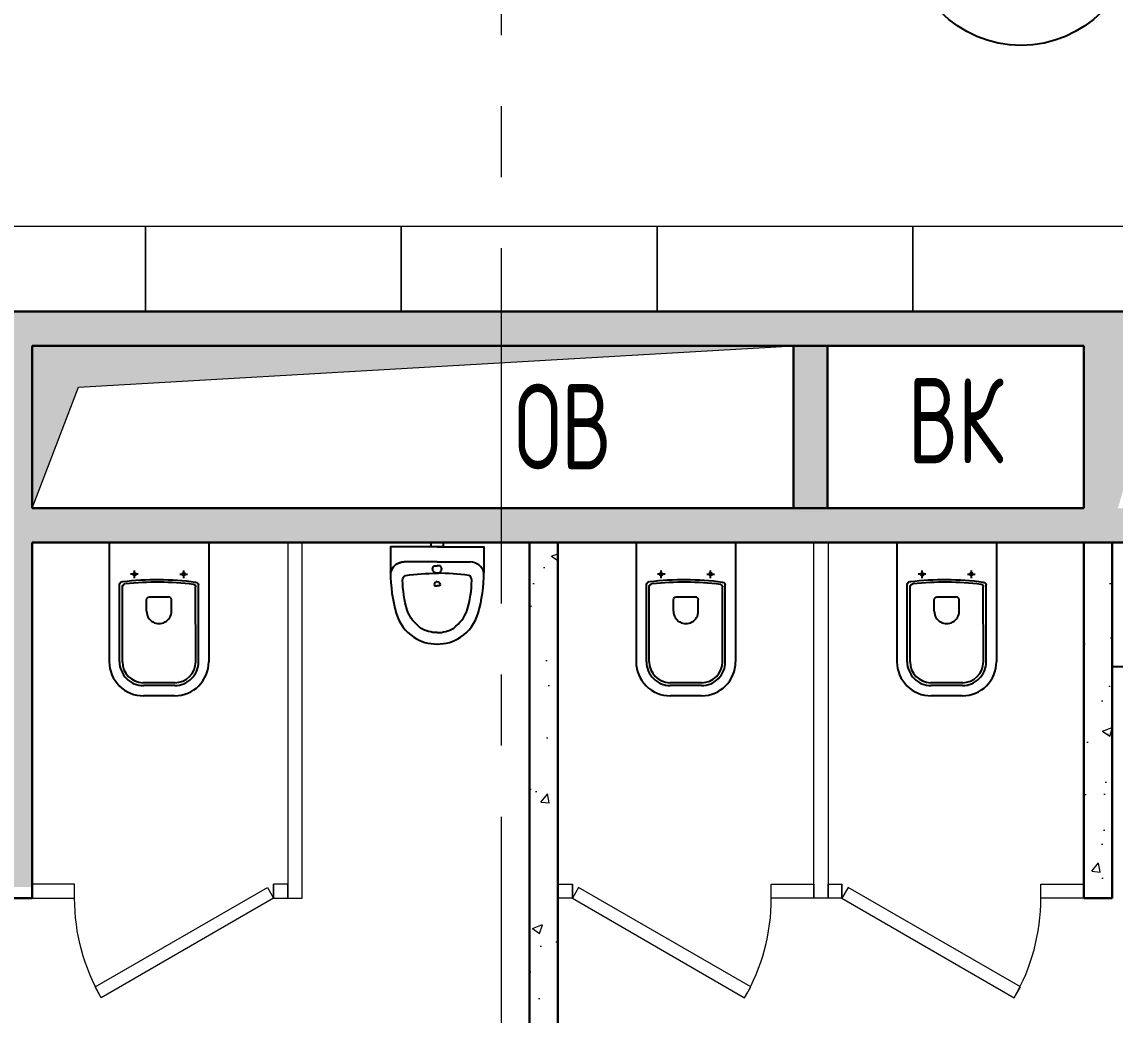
# Model space of a CAD drawing. Header units: millimetres. Extents: x -13407 to 95998, y -2611 to 109495.
# Drawn here: x 15884 to 19730, y 64459 to 67954 of the extents above; entities that cross this region are included whole.
import ezdxf
from ezdxf.enums import TextEntityAlignment as Align

# ---------------------------------------------------------------- set-up
doc = ezdxf.new("R2010")
doc.units = ezdxf.units.MM
doc.linetypes.add('CENTER', pattern=[2, 1.25, -0.25, 0.25, -0.25])
for name, color, linetype, lineweight in [('АР_Двери', 5, 'Continuous', 18), ('АР_Маркер экспликации', 239, 'Continuous', 13), ('АР_Номер помещения', 1, 'Continuous', 25), ('АР_Оси', 193, 'Continuous', 9), ('АР_Перегородки газоблок', 165, 'Continuous', 30), ('АР_Перегородки газоблок_Штрих', 165, 'Continuous', 5), ('АР_Перегородки сантехнические', 216, 'Continuous', 9), ('АР_Помещения_площадь', 19, 'Continuous', 9), ('АР_тонкая линия', 250, 'Continuous', 0), ('Спринклеры', 7, 'Continuous', 18), ('ТХ_мебель_библ', 250, 'Continuous', 13)]:
    doc.layers.add(name, color=color, linetype=linetype, lineweight=lineweight)
doc.layers.add('АР_Отверстия', color=251, linetype='Continuous')
doc.layers.add('ТХ_сантехника', color=253, linetype='Continuous')
doc.styles.add('ICOCPEUR', font='isocpeur.ttf')
doc.styles.add('ISOCPEUR', font='isocpeur.ttf', dxfattribs={"width": 0.7})
doc.styles.get("Standard").update_dxf_attribs({"font": 'arial.ttf'})

# ---------------------------------------------------------------- blocks, each defined once
blk = doc.blocks.new('*U146')
at = {"color": 253}
for p, q in [((0, 0), (0, 50)), ((700, 0), (700, 50))]:
    blk.add_line(p, q, dxfattribs=at)
blk.add_lwpolyline([(0, 0), (606.2, -350), (628.1, -312.1), (21.9, 37.9)], close=True, dxfattribs=at)
blk.add_arc((0, 0), 700, 330, 0, dxfattribs=at)
blk = doc.blocks.new('*U147')
at = {"color": 253}
for p, q in [((0, 0), (0, 50)), ((700, 0), (700, 50))]:
    blk.add_line(p, q, dxfattribs=at)
blk.add_lwpolyline([(0, 0), (606.2, -350), (628.1, -312.1), (21.9, 37.9)], close=True, dxfattribs=at)
blk.add_arc((0, 0), 700, 330, 0, dxfattribs=at)
blk = doc.blocks.new('*U148')
at = {"color": 253}
for p, q in [((0, 0), (0, 50)), ((700, 0), (700, 50))]:
    blk.add_line(p, q, dxfattribs=at)
blk.add_lwpolyline([(0, 0), (606.2, -350), (628.1, -312.1), (21.9, 37.9)], close=True, dxfattribs=at)
blk.add_arc((0, 0), 700, 330, 0, dxfattribs=at)
blk = doc.blocks.new('*U351')
at = {"layer": 'АР_Номер помещения', "color": 253}
blk.add_circle((2222.1, -6412.9), 400, dxfattribs=at)
at = {"layer": 'АР_Номер помещения', "color": 253, "style": 'ISOCPEUR', "width": 0.7}
blk.add_attdef('НОМЕР_ПОМЕЩЕНИЯ', text='', height=300, dxfattribs=at).set_placement((2222.1, -6412.9), align=Align.MIDDLE_CENTER)
at = {"layer": 'АР_Помещения_площадь', "color": 253, "lineweight": 30, "width": 0.7, "flags": 104}
blk.add_attdef('ИМЯ_ПОМЕЩЕНИЯ', text='', height=100, dxfattribs=at).set_placement((157.6, 1217.1), align=Align.MIDDLE_CENTER)
blk = doc.blocks.new('Писуар')
at = {"color": 253}
for points in [[(0, 52.9), (116.5, 52.9, 0.328868), (164.1, 90, 0.066999), (144.5, 233.5, 0.172209), (82.4, 318.1, 0.143285), (0, 342, 0.143285), (-82.4, 318.1, 0.172209), (-144.5, 233.5, 0.066999), (-164.1, 90)], [(-58.2, 285.9, 0.137396), (-105.9, 222.3)], [(58.2, 285.9, -0.137396), (105.9, 222.3)], [(-164.1, 90, 0.328868), (-116.5, 52.9, 8)], [(0, 92.6, 0.419996), (-15.9, 76.8, 0.151492), (-10.6, 66.2), (0, 66.2)], [(0, 92.6, -0.419996), (15.9, 76.8, -0.151492), (10.6, 66.2), (0, 66.2)]]:
    blk.add_lwpolyline(points, format="xyb", dxfattribs=at)
for points in [[(0, 0), (-164.1, 0), (-164.1, 90)], [(0, 0), (164.1, 0), (164.1, 90)], [(0, 52.9), (-116.5, 52.9)]]:
    blk.add_lwpolyline(points, dxfattribs=at)
blk.add_lwpolyline([(-21.2, 0), (21.2, 0), (21.2, -15.9), (-21.2, -15.9)], close=True, dxfattribs=at)
for centre, radius, start, end in [((0, 187.1), 114.7, 90, 120.5102), ((282.3, 110.1), 404.1, 163.8712, 178.9693), ((2.6, 912.1), 819.4, 262.0158, 269.8149)]:
    blk.add_arc(centre, radius, start, end, dxfattribs=at)
at = {"color": 253, "extrusion": (0, 0, -1)}
for centre, radius, start, end in [((0, 187.1), 114.7, 90, 120.5102), ((282.3, 110.1), 404.1, 163.8712, 178.9693), ((2.6, 912.1), 819.4, 262.0158, 269.8149)]:
    blk.add_arc(centre, radius, start, end, dxfattribs=at)
at = {"color": 253}
for points, start_tangent, end_tangent in [([(-121.7, 117.4), (-111.2, 100.6)], (0.014037, -0.999901), (0.974129, -0.225992)), ([(121.7, 117.4), (111.2, 100.6)], (-0.014037, -0.999901), (-0.974129, -0.225992))]:
    blk.add_spline(points, degree=3, dxfattribs=dict(at, start_tangent=start_tangent, end_tangent=end_tangent))
for points in [[(-10.6, 132.4), (-10.6, 137.6), (-5.3, 137.6), (0, 137.6)], [(0, 121.8), (-5.3, 121.8), (-10.6, 127.1), (-10.6, 132.4)], [(10.6, 132.4), (10.6, 137.6), (5.3, 137.6), (0, 137.6)], [(0, 121.8), (5.3, 121.8), (10.6, 127.1), (10.6, 132.4)], [(164.1, 90), (158.8, 68.8), (137.6, 52.9), (116.5, 52.9)]]:
    blk.add_open_spline(points, degree=3, dxfattribs=at)
blk = doc.blocks.new('унитаз поликлиники')
at = {"color": 253}
for p, q in [((0, 175), (0, -175)), ((0, 175), (420, 175)), ((420, 138.7), (149.6, 138.7)), ((420, 129), (156.8, 128.7)), ((125.6, 86.7), (99.5, 86.7)), ((112.4, 73.1), (112.4, 100.2)), ((242.4, 43.7), (201.9, 43.7)), ((494, 57.1), (494, -57.1)), ((504, 55), (504, -55)), ((540, 55), (540, -55)), ((191.9, -33.7), (191.9, 33.7)), ((112.3, -73), (112.3, -100.1)), ((242.4, -43.7), (201.9, -43.7)), ((125.5, -86.5), (99.4, -86.5)), ((420, -139), (147.9, -138.7)), ((420, -129), (155.2, -128.7)), ((0, -175), (420, -175))]:
    blk.add_line(p, q, dxfattribs=at)
for centre, radius, start, end in [((420, 55), 120, 0, 90), ((420.5, 55.2), 83.5, 359.8619, 90.3335), ((420, 55), 74, 0, 90), ((242.4, 0), 43.7, 270, 90), ((420, -55), 120, 270, 0), ((420, -55), 84, 270, 0), ((420, -55), 74, 270, 358.4018)]:
    blk.add_arc(centre, radius, start, end, dxfattribs=at)
at = {"color": 253, "extrusion": (0, 0, -1)}
for centre, major_axis, ratio, start_param, end_param in [((1158.1, 0), (-731, -726.4), 0.993775, 0.659849, 0.910919), ((984.1, 0), (-23.4, -941.4), 0.89728, 1.422258, 1.677847), ((149.5, 127.3), (-5.6, -10.5), 0.821373, 1.269211, 2.570669), ((154.4, 119.8), (-5.61, -7.72), 0.798093, 1.232924, 2.686723), ((112.4, 86.8), (3.55, 3.55), 1, 5.504025, 11.78721), ((201.9, -33.5), (4.12, -9.49), 0.964797, 0.42926, 1.943413), ((147.9, -127.5), (5.4, -10.4), 0.836443, 0.56114, 1.877577), ((155.2, -117.5), (5.3, -10.4), 0.842984, 0.549902, 1.8819)]:
    blk.add_ellipse(centre, major_axis=major_axis, ratio=ratio, start_param=start_param, end_param=end_param, dxfattribs=at)
at = {"color": 253}
for centre, major_axis, ratio, start_param, end_param in [((201.9, 33.5), (4.12, 9.49), 0.964797, 0.42926, 1.943413), ((112.3, -86.6), (3.54, -3.55), 1, 5.504025, 11.78721)]:
    blk.add_ellipse(centre, major_axis=major_axis, ratio=ratio, start_param=start_param, end_param=end_param, dxfattribs=at)
blk = doc.blocks.new('У113')
at = {"color": 253}
blk.add_lwpolyline([(195377, -190165), (195677, -190165), (195677, -189265), (195377, -189265)], close=True, dxfattribs=at)

msp = doc.modelspace()

# ---------------------------------------------------------------- hatches: boundary and pattern name
at = {"layer": 'АР_Перегородки газоблок_Штрих', "ltscale": 100}
h = msp.add_hatch(dxfattribs=at)
h.set_pattern_fill('AR-CONC', color=253, scale=30)
h.set_pattern_definition([(50, (-58072.46, -55205.68), (215.17805, -18.82564), [22.5, -247.5]), (355, (-58072.46, -55205.68), (-41.6254, 225.65764), [18, -198]), (100.45144, (-58054.53, -55207.25), (173.55265, 206.832), [19.12206, -210.34263]), (46.1842, (-58072.46, -55145.68), (320.1724, -49.6558), [33.75, -371.25]), (96.63564, (-58045.78, -55149.82), (280.3986, 292.2356), [28.6831, -315.5141]), (351.18416, (-58072.46, -55145.68), (280.3986, 292.2356), [27, -297]), (21, (-58042.46, -55160.68), (179.07212, -120.78567), [22.5, -247.5]), (326, (-58042.46, -55160.68), (72.9946, 217.545), [18, -198]), (71.45144, (-58027.54, -55170.75), (252.0667, 96.75935), [19.12206, -210.34263]), (37.5, (-58072.46, -55205.68), (3.647957, 99.868156), [0, -195.6, 0, -201, 0, -198.75]), (7.5, (-58072.46, -55205.68), (78.92086, 118.32351), [0, -114.6, 0, -191.1, 0, -75.75]), (327.5, (-58139.36, -55205.68), (160.14673, -6.76646), [0, -75, 0, -234, 0, -310.5]), (317.5, (-58169.36, -55205.68), (174.95585, 30.0315), [0, -97.5, 0, -155.4, 0, -220.5])])
h.paths.add_polyline_path([(14319.9, 63315), (13261, 63315), (13261, 63195), (14539.9, 63195), (14539.9, 63315), (14439.9, 63315), (14439.9, 66122.8), (15799.9, 66122.8), (15799.9, 64910.5), (15919.9, 64910.5), (15919.9, 66122.8), (19619.9, 66122.8), (19619.9, 66122.8), (21718.7, 66122.8), (21718.8, 63315), (21838.8, 63315), (21838.7, 66122.8), (23649.9, 66122.9), (23649.9, 66242.5), (21838.7, 66242.5), (21838.8, 66814.7), (21718.8, 66814.6), (21718.7, 66242.8), (19739.9, 66242.8), (19739.9, 66814.6), (19619.9, 66814.6), (19619.9, 66242.8), (19619.9, 66242.8), (19619.9, 66814.6), (19619.9, 66242.8), (18718.4, 66242.8), (18718.4, 66814.6), (18598.4, 66814.6), (18598.4, 66242.8), (15919.9, 66242.8), (15919.9, 66814.6), (15919.9, 66242.8), (15919.9, 66242.8), (15919.9, 66814.6), (15799.9, 66814.6), (15799.9, 66242.8), (15799.9, 66242.8), (15799.9, 66814.6), (15799.9, 66814.6), (15799.9, 66242.8), (14439.9, 66242.8), (14439.9, 66814.6), (23649.9, 66814.7), (23650, 66934.7), (21838.8, 66934.6), (21838.8, 69195), (23369.9, 69195), (23369.9, 69315), (21718.8, 69315), (21718.8, 66934.6), (14439.9, 66934.6), (14439.9, 67054.6), (14319.9, 67054.6)])
h = msp.add_hatch(dxfattribs=at)
h.set_pattern_fill('AR-CONC', color=253, scale=2)
h.set_pattern_definition([(50, (-462432.84, -107074.4), (364.36934, -31.87817), [38.1, -419.1]), (355, (-462432.84, -107074.4), (-70.48684, 382.1137), [30.48, -335.28117]), (100.451445, (-462402.48, -107077.05), (293.8825, 350.2355), [32.38002, -356.1805]), (46.1842, (-462432.84, -106972.8), (542.1581, -84.08466), [57.15, -628.65]), (96.63556, (-462387.66, -106979.8), (474.80827, 494.85225), [48.57005, -534.2712]), (351.18415, (-462432.84, -106972.8), (474.80827, 494.85225), [45.71993, -502.91946]), (21, (-462382.04, -106998.2), (303.22878, -204.5304), [38.1, -419.1]), (326, (-462382.04, -106998.2), (123.60406, 368.37593), [30.48, -335.28]), (71.451445, (-462356.77, -107015.24), (426.83284, 163.84554), [32.38002, -356.17988]), (37.5, (-462432.84, -107074.4), (6.177207, 169.110078), [0, -331.216, 0, -340.36, 0, -336.55]), (7.5, (-462432.84, -107074.4), (133.639325, 200.36115), [0, -194.056, 0, -323.596, 0, -128.27]), (327.5, (-462546.12, -107074.4), (271.18119, -11.457488), [0, -127, 0, -396.24, 0, -525.78]), (317.5, (-462596.92, -107074.4), (296.25836, 50.85298), [0, -165.1, 0, -263.144, 0, -373.38])])
h.paths.add_polyline_path([(17669.9, 66320.5), (17669.9, 63555), (17769.9, 63555), (17769.9, 66320.5)])
h = msp.add_hatch(dxfattribs=at)
h.set_pattern_fill('AR-CONC', color=253, scale=2)
h.set_pattern_definition([(50, (-460482.84, -105438.9), (364.36934, -31.87817), [38.1, -419.1]), (355, (-460482.84, -105438.9), (-70.48684, 382.1137), [30.48, -335.28117]), (100.451445, (-460452.47, -105441.55), (293.8825, 350.2355), [32.38002, -356.1805]), (46.1842, (-460482.84, -105337.3), (542.1581, -84.08466), [57.15, -628.65]), (96.63556, (-460437.66, -105344.3), (474.80827, 494.85225), [48.57005, -534.2712]), (351.18415, (-460482.84, -105337.3), (474.80827, 494.85225), [45.71993, -502.91946]), (21, (-460432.04, -105362.7), (303.22878, -204.5304), [38.1, -419.1]), (326, (-460432.04, -105362.7), (123.60406, 368.37593), [30.48, -335.28]), (71.451445, (-460406.77, -105379.74), (426.83284, 163.84554), [32.38002, -356.17988]), (37.5, (-460482.84, -105438.9), (6.177207, 169.110078), [0, -331.216, 0, -340.36, 0, -336.55]), (7.5, (-460482.84, -105438.9), (133.639325, 200.36115), [0, -194.056, 0, -323.596, 0, -128.27]), (327.5, (-460596.12, -105438.9), (271.18119, -11.457488), [0, -127, 0, -396.24, 0, -525.78]), (317.5, (-460646.92, -105438.9), (296.25836, 50.85298), [0, -165.1, 0, -263.144, 0, -373.38])])
h.paths.add_polyline_path([(19619.9, 66122.8), (19619.9, 64910.5), (19719.9, 64910.5), (19719.9, 66122.8)])
h = msp.add_hatch(dxfattribs=at)
h.set_pattern_fill('AR-CONC', color=253, scale=2)
h.set_pattern_definition([(50, (-460482.85, -105438.9), (364.36934, -31.87817), [38.1, -419.1]), (355, (-460482.85, -105438.9), (-70.48684, 382.1137), [30.48, -335.28117]), (100.451445, (-460452.5, -105441.56), (293.8825, 350.2355), [32.38002, -356.1805]), (46.1842, (-460482.85, -105337.3), (542.1581, -84.08466), [57.15, -628.65]), (96.63556, (-460437.67, -105344.3), (474.80827, 494.85225), [48.57005, -534.2712]), (351.18415, (-460482.85, -105337.3), (474.80827, 494.85225), [45.71993, -502.91946]), (21, (-460432.05, -105362.7), (303.22878, -204.5304), [38.1, -419.1]), (326, (-460432.05, -105362.7), (123.60406, 368.37593), [30.48, -335.28]), (71.451445, (-460406.8, -105379.75), (426.83284, 163.84554), [32.38002, -356.17988]), (37.5, (-460482.85, -105438.91), (6.177207, 169.110078), [0, -331.216, 0, -340.36, 0, -336.55]), (7.5, (-460482.85, -105438.9), (133.639325, 200.36115), [0, -194.056, 0, -323.596, 0, -128.27]), (327.5, (-460596.14, -105438.91), (271.18119, -11.457488), [0, -127, 0, -396.24, 0, -525.78]), (317.5, (-460646.94, -105438.9), (296.25836, 50.85298), [0, -165.1, 0, -263.144, 0, -373.38])])
h.paths.add_polyline_path([(19619.9, 65994.6), (19619.9, 64910.5), (19719.9, 64910.5), (19719.9, 65994.6)])
at = {"layer": 'Спринклеры', "ltscale": 100}
h = msp.add_hatch(color=253, dxfattribs=at)
h.paths.add_polyline_path([(17569.9, 66755), (17569.9, 66814.6), (15919.9, 66814.6), (15919.9, 66242.8), (16083.5, 66668.8)])
h.paths.add_polyline_path([(18598.4, 66814.6), (17569.9, 66814.6), (17569.9, 66755)])
h.paths.add_polyline_path([(20569.9, 66814.6), (19739.9, 66814.6), (19739.9, 66242.8), (19739.9, 66242.8), (19871.7, 66710.2), (20569.9, 66749.7)])
h.paths.add_polyline_path([(21718.8, 66814.6), (21598.8, 66814.6), (20569.9, 66814.6), (20569.9, 66749.7)])

# ---------------------------------------------------------------- linework, layer by layer
at = {"layer": 'АР_Оси', "color": 253, "linetype": 'CENTER', "ltscale": 1000}
msp.add_line((17569.9, 79157.5), (17569.9, 23425.1), dxfattribs=at)
at = {"layer": 'АР_Перегородки газоблок', "color": 253, "ltscale": 100}
for points in [[(14439.9, 66934.6), (21718.8, 66934.6)], [(15919.9, 66814.6), (15919.9, 66242.8)], [(18803.9, 66814.6), (15919.9, 66814.6)], [(18598.4, 66242.8), (18598.4, 66814.6)], [(19619.9, 66814.6), (18614.9, 66814.6)], [(18718.4, 66814.6), (18718.4, 66242.8)], [(19619.9, 66242.8), (19619.9, 66814.6)], [(15919.9, 66242.8), (18891.4, 66242.8)], [(18614.9, 66242.8), (19619.9, 66242.8)], [(15919.9, 66122.8), (15919.9, 64870.5)], [(19619.9, 66122.8), (15919.9, 66122.8)], [(17669.9, 63595), (17669.9, 66122.8)], [(17769.9, 66122.8), (17769.9, 63595)], [(19619.9, 66122.8), (21718.7, 66122.8)], [(19619.9, 64870.5), (19619.9, 66122.8)], [(19619.9, 66122.8), (19619.9, 66122.8)], [(19719.9, 66122.8), (19719.9, 64870.5)], [(19619.9, 64870.5), (19619.9, 65994.6)], [(19719.9, 65994.6), (19719.9, 64870.5)], [(15919.9, 64870.5), (15799.9, 64870.5)], [(19719.9, 64870.5), (19619.9, 64870.5)], [(19719.9, 64870.5), (19619.9, 64870.5)]]:
    msp.add_lwpolyline(points, dxfattribs=at)
at = {"layer": 'АР_Перегородки сантехнические', "color": 253, "lineweight": 0}
for points in [[(16869.9, 66122.8), (16819.9, 66122.8), (16819.9, 64870.4), (16869.9, 64870.4)], [(18669.9, 66122.8), (18719.9, 66122.8), (18719.9, 64870.5), (18669.9, 64870.5)], [(15919.9, 64920.4), (15919.9, 64870.4), (16069.5, 64870.4), (16069.5, 64920.4)], [(16769.5, 64920.4), (16769.5, 64870.4), (16819.9, 64870.5), (16819.9, 64920.5)], [(17820.4, 64920.5), (17820.4, 64870.5), (17769.9, 64870.5), (17769.9, 64920.5)], [(18669.9, 64920.5), (18669.9, 64870.5), (18520.4, 64870.5), (18520.4, 64920.5)], [(18768.4, 64920.5), (18768.4, 64870.5), (18719.9, 64870.5), (18719.9, 64920.5)], [(19619.9, 64920.5), (19619.9, 64870.5), (19468.4, 64870.5), (19468.4, 64920.5)]]:
    msp.add_lwpolyline(points, close=True, dxfattribs=at)
at = {"layer": 'АР_тонкая линия', "color": 253, "ltscale": 100}
msp.add_lwpolyline([(15919.9, 66242.8), (16083.5, 66668.8), (18598.4, 66814.6)], dxfattribs=at)
at = {"layer": 'ТХ_сантехника', "color": 253}
msp.add_lwpolyline([(21718.7, 65684.5), (19719.9, 65684.5), (19719.9, 66122.8), (21718.7, 66122.8)], close=True, dxfattribs=at)

# ---------------------------------------------------------------- block references
at = {"layer": 'АР_Двери', "color": 253, "lineweight": 30, "xscale": -1}
msp.add_blockref('*U148', (16769.5, 64870.4), dxfattribs=at)
at = {"layer": 'АР_Двери', "color": 253, "lineweight": 30}
for name, p in [('*U147', (17820.4, 64870.5)), ('*U146', (18768.4, 64870.5))]:
    msp.add_blockref(name, p, dxfattribs=at)
at = {"layer": 'АР_Маркер экспликации', "color": 253}
ref = msp.add_blockref('*U351', (17177, 74684.2), dxfattribs=at)
ref.add_attrib('НОМЕР_ПОМЕЩЕНИЯ', '335', dxfattribs={"layer": 'АР_Номер помещения', "color": 253, "height": 300, "style": 'ISOCPEUR', "width": 0.7}).set_placement((19399, 68271.3), align=Align.MIDDLE_CENTER)
at = {"layer": 'ТХ_мебель_библ', "color": 253, "rotation": 270}
for p in [(205583.8, 262611.5), (206483.8, 262611.5), (207383.8, 262611.5), (208283.8, 262611.5), (209183.8, 262611.5)]:
    msp.add_blockref('У113', p, dxfattribs=at)
at = {"layer": 'ТХ_сантехника', "color": 253, "rotation": 270.0015666875582}
for p in [(16366.4, 66122.8), (18219.9, 66122.8), (19137.4, 66122.8)]:
    msp.add_blockref('унитаз поликлиники', p, dxfattribs=at)
at = {"layer": 'ТХ_сантехника', "color": 253, "ltscale": 100, "rotation": 180.0015666875582}
msp.add_blockref('Писуар', (17344.9, 66106.9), dxfattribs=at)
msp.add_blockref('Писуар', (17344.9, 66106.9), dxfattribs=at)
msp.add_blockref('Писуар', (17344.9, 66106.9), dxfattribs=at)
msp.add_blockref('Писуар', (17344.9, 66106.9), dxfattribs=at)

# ---------------------------------------------------------------- texts
at = {"layer": 'АР_Отверстия', "color": 253, "ltscale": 100, "char_height": 300, "attachment_point": 5, "line_spacing_factor": 0.7, "style": 'ICOCPEUR'}
for s, insert in [('\\A1;{\\W0.7;ВК}', (19168.9, 66550.9)), ('\\A1;{\\W0.7;ОВ}', (17787.3, 66529.8))]:
    msp.add_mtext(s, dxfattribs=dict(at, insert=insert))

doc.saveas('drawing.dxf')
